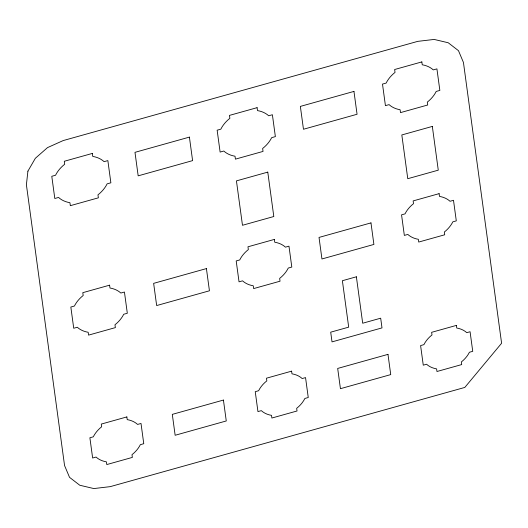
<?xml version="1.0" encoding="UTF-8"?>
<svg xmlns="http://www.w3.org/2000/svg" width="528" height="528" viewBox="0 0 528 528"><rect width="100%" height="100%" fill="white"/><g stroke="black" fill="none" stroke-linecap="round" stroke-linejoin="round"><path stroke-width="0.79" d="M27.911 171.138L26.4 184.754L64.555 465.531L69.524 477.332L79.774 485.239L93.826 488.565L110.227 486.644L464.805 387.433L501.6 343.246L463.445 62.469L458.476 50.668L448.226 42.761L434.174 39.435L417.773 41.356L63.195 140.567L47.494 147.622L35.343 158.288L27.911 171.138M92.334 153.43L64.297 161.271L64.7 164.241A29.654 22.037 -25.9 0 0 55.539 175.243L51.784 176.293L54.8 198.495L58.555 197.446A29.654 22.037 -25.9 0 0 69.927 202.706L70.33 205.676L98.366 197.828L97.964 194.858A29.654 22.037 -25.9 0 0 107.125 183.856L110.873 182.807L107.857 160.604L104.108 161.654A29.654 22.037 -25.9 0 0 92.737 156.4L92.334 153.43M257.09 107.666L229.469 115.394L229.865 118.325A29.218 21.714 -25.9 0 0 220.836 129.162L217.14 130.198L220.117 152.071L223.813 151.034A29.218 21.714 -25.9 0 0 235.013 156.215L235.415 159.146L263.036 151.417L262.64 148.487A29.218 21.714 -25.9 0 0 271.669 137.65L275.365 136.613L272.389 114.741L268.693 115.771A29.218 21.714 -25.9 0 0 257.492 110.596L257.09 107.666M421.852 61.908L394.64 69.518L395.03 72.402A28.783 21.391 -25.9 0 0 386.14 83.081L382.496 84.097L385.427 105.646L389.07 104.63A28.783 21.391 -25.9 0 0 400.105 109.732L400.495 112.616L427.706 104.999L427.317 102.115A28.783 21.391 -25.9 0 0 436.207 91.436L439.85 90.42L436.92 68.871L433.283 69.894A28.783 21.391 -25.9 0 0 422.242 64.786L421.852 61.908M189.407 137.108L134.983 152.341L138.178 175.844L192.601 160.618L189.407 137.108M353.958 91.41L300.359 106.405L303.468 129.261L357.067 114.259L353.958 91.41M267.775 172.115L236.438 180.886L242.477 225.284L273.808 216.52L267.775 172.115M432.333 126.416L401.821 134.95L407.768 178.702L438.273 170.161L432.333 126.416M109.593 285.173L82.797 292.67L83.18 295.515A28.327 21.054 -25.9 0 0 74.422 306.029L70.838 307.032L73.722 328.258L77.306 327.254A28.327 21.054 -25.9 0 0 88.176 332.277L88.565 335.115L115.361 327.617L114.979 324.779A28.327 21.054 -25.9 0 0 123.73 314.259L127.321 313.256L124.436 292.037L120.846 293.04A28.327 21.054 -25.9 0 0 109.982 288.017L109.593 285.173M274.355 239.415L247.969 246.794L248.345 249.592A27.878 20.717 -25.9 0 0 239.725 259.948L236.194 260.938L239.032 281.833L242.563 280.843A27.878 20.717 -25.9 0 0 253.268 285.787L253.645 288.585L280.031 281.206L279.655 278.408A27.878 20.717 -25.9 0 0 288.275 268.052L291.806 267.062L288.968 246.167L285.437 247.157A27.878 20.717 -25.9 0 0 274.732 242.213L274.355 239.415M439.111 193.651L413.14 200.917L413.51 203.676A27.456 20.407 -25.9 0 0 405.029 213.866L401.551 214.837L404.342 235.409L407.821 234.432A27.456 20.407 -25.9 0 0 418.354 239.303L418.73 242.055L444.701 234.788L444.332 232.036A27.456 20.407 -25.9 0 0 452.819 221.846L456.298 220.869L453.499 200.303L450.021 201.274A27.456 20.407 -25.9 0 0 439.487 196.403L439.111 193.651M206.415 268.587L153.641 283.358L156.658 305.554L209.438 290.789L206.415 268.587M370.973 222.889L319.024 237.422L321.948 258.971L373.903 244.431L370.973 222.889M356.38 276.797L342.382 280.718L348.691 327.142L330.706 332.178L332.02 341.88L382.001 327.895L380.681 318.193L362.69 323.228L356.38 276.797M126.859 416.922L101.29 424.076L101.66 426.782A27.02 20.084 -25.9 0 0 93.311 436.814L89.885 437.771L92.638 458.014L96.056 457.057A27.02 20.084 -25.9 0 0 106.425 461.848L106.795 464.561L132.356 457.406L131.987 454.694A27.02 20.084 -25.9 0 0 140.342 444.668L143.761 443.711L141.016 423.469L137.59 424.426A27.02 20.084 -25.9 0 0 127.222 419.628L126.859 416.922M291.614 371.158L266.468 378.2L266.825 380.866A26.591 19.76 -25.9 0 0 258.608 390.733L255.242 391.677L257.948 411.589L261.314 410.645A26.591 19.76 -25.9 0 0 271.517 415.364L271.88 418.031L297.026 410.989L296.67 408.329A26.591 19.76 -25.9 0 0 304.887 398.455L308.253 397.518L305.547 377.599L302.181 378.543A26.591 19.76 -25.9 0 0 291.977 373.824L291.614 371.158M456.377 325.4L431.64 332.323L431.996 334.943A26.156 19.437 -25.9 0 0 423.911 344.652L420.598 345.576L423.265 365.165L426.571 364.241A26.156 19.437 -25.9 0 0 436.603 368.881L436.96 371.501L461.703 364.577L461.347 361.957A26.156 19.437 -25.9 0 0 469.425 352.249L472.738 351.325L470.078 331.736L466.765 332.66A26.156 19.437 -25.9 0 0 456.733 328.02L456.377 325.4M223.43 400.066L172.306 414.374L175.144 435.27L226.268 420.961L223.43 400.066M387.981 354.361L337.682 368.438L340.435 388.681L390.733 374.603L387.981 354.361"/></g></svg>
